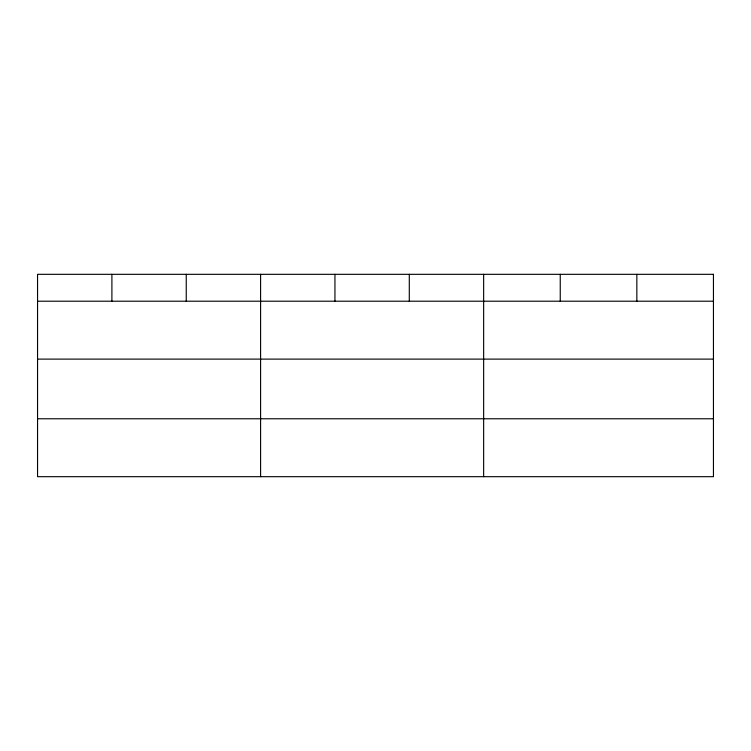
<?xml version="1.0" encoding="UTF-8"?>
<svg xmlns="http://www.w3.org/2000/svg" width="751" height="751" viewBox="0 0 751 751"><rect width="100%" height="100%" fill="white"/><g stroke="black" fill="none" stroke-linecap="round" stroke-linejoin="round"><path stroke-width="1.13" d="M37.55 301.207L713.45 301.207M37.55 359.109L713.45 359.109M37.55 418.776L713.45 418.776M636.848 274.322L636.848 301.207M560.246 274.322L560.246 301.207M483.644 274.322L483.644 476.678M409.295 274.322L409.295 301.207M334.946 274.322L334.946 301.207M260.597 274.322L260.597 476.678M186.248 274.322L186.248 301.207M111.899 274.322L111.899 301.207M713.45 274.322L37.55 274.322L37.55 476.678L713.45 476.678L713.45 274.322"/></g></svg>
